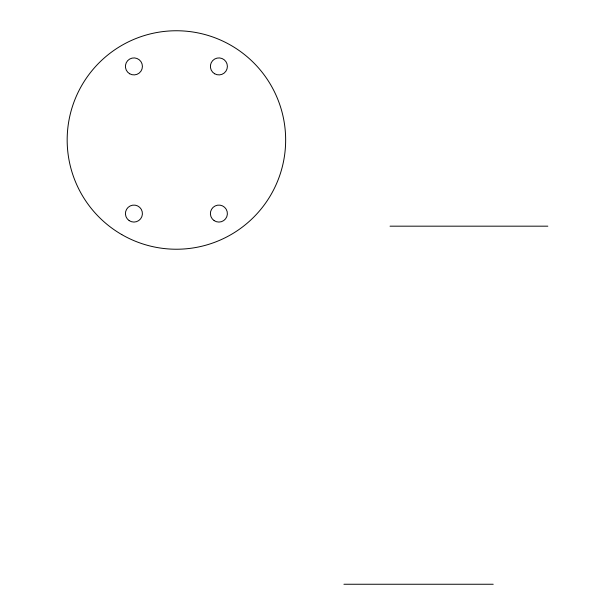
<?xml version="1.0" encoding="UTF-8"?>
<svg xmlns="http://www.w3.org/2000/svg" width="615" height="615" viewBox="0 0 615 615"><rect width="100%" height="100%" fill="white"/><g stroke="black" fill="none" stroke-linecap="round" stroke-linejoin="round"><path stroke-width="0.92" d="M390.041 226.174L547.834 226.174M343.916 584.25L493.215 584.25M121.785 234.599A109.247 109.247 0 0 0 285.652 139.997A109.247 109.247 0 0 0 121.785 45.387A109.247 109.247 0 0 0 121.785 234.599M214.643 73.769A8.495 8.495 0 0 0 227.389 66.412A8.495 8.495 0 0 0 214.643 59.048A8.495 8.495 0 0 0 214.643 73.769M129.673 73.769A8.495 8.495 0 0 0 142.419 66.412A8.495 8.495 0 0 0 129.673 59.048A8.495 8.495 0 0 0 129.673 73.769M129.165 220.616A8.495 8.495 0 0 0 142.396 214.181A8.495 8.495 0 0 0 130.211 205.933A8.495 8.495 0 0 0 129.165 220.616M214.128 220.616A8.495 8.495 0 0 0 227.365 214.181A8.495 8.495 0 0 0 215.181 205.933A8.495 8.495 0 0 0 214.128 220.616"/></g></svg>
